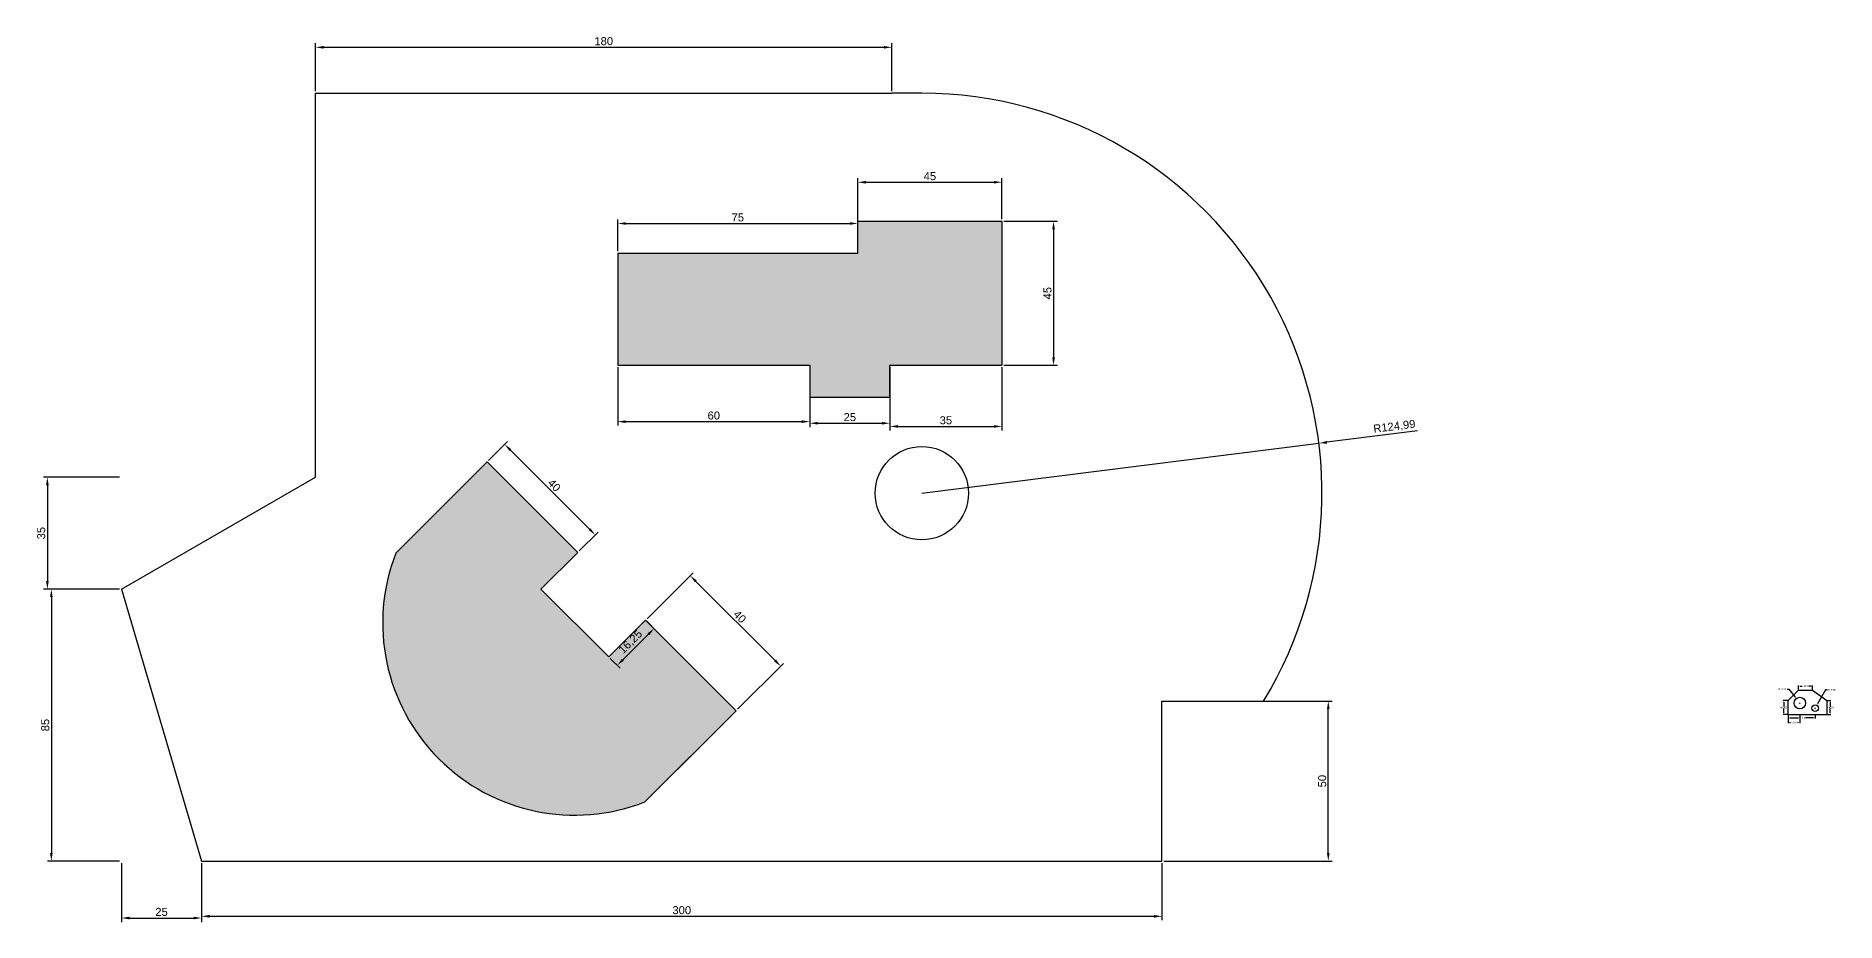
# Model space of a CAD drawing. Header units: millimetres. Extents: x 75 to 1605, y 28 to 751.
# Drawn here: x 221 to 783, y 474 to 751 of the extents above; entities that cross this region are included whole.
import ezdxf

# ---------------------------------------------------------------- set-up
doc = ezdxf.new("R2010")
doc.units = ezdxf.units.MM
doc.layers.get('0').update_dxf_attribs({"true_color": 0xc2ced6})
doc.styles.get("Standard").update_dxf_attribs({"font": 'arial.ttf'})
doc.dimstyles.new('ISO-25', dxfattribs={"dimtxt": 2.5, "dimasz": 2.5, "dimexe": 1.25, "dimexo": 0.625, "dimtad": 1, "dimtxsty": 'Standard', "dimcen": 2.5, "dimadec": 0, "dimazin": 0, "dimtfac": 1, "dimtmove": 0, "dimatfit": 3, "dimfxl": 1, "dimarcsym": 0})
doc.dimstyles.get("Standard").update_dxf_attribs({"dimtxt": 0.18, "dimasz": 0.18, "dimexe": 0.18, "dimexo": 0.0625, "dimgap": 0.09, "dimtad": 0, "dimtih": 1, "dimtoh": 1, "dimdec": 4, "dimzin": 0, "dimdsep": 46, "dimtxsty": 'Standard', "dimcen": 0.09, "dimadec": 0, "dimazin": 0, "dimtfac": 1, "dimtdec": 4, "dimtofl": 0, "dimtmove": 0, "dimatfit": 3, "dimfxl": 1, "dimtolj": 1, "dimtzin": 0, "dimarcsym": 0})

# ---------------------------------------------------------------- blocks, each defined once
blk = doc.blocks.new('*D166')
at = {"color": 0, "lineweight": -2, "transparency": 16777216}
for p, q in [((402.690912557246, 647.5070671729127), (402.690912557246, 629.2373925082252)), ((462.690912557246, 647.5070671729127), (462.690912557246, 629.2373925082252)), ((405.190912557246, 630.4873925082252), (460.190912557246, 630.4873925082252))]:
    blk.add_line(p, q, dxfattribs=at)
at = {"color": 0, "transparency": 16777216}
for points in [[(405.190912557246, 630.9040591748918), (405.190912557246, 630.0707258415586), (402.690912557246, 630.4873925082252)], [(460.190912557246, 630.9040591748918), (460.190912557246, 630.0707258415586), (462.690912557246, 630.4873925082252)]]:
    blk.add_solid(points, dxfattribs=at)
at = {"layer": 'Defpoints', "color": 0, "transparency": 16777216}
for p in [(402.690912557246, 648.1320671729127), (462.690912557246, 648.1320671729127), (462.690912557246, 630.4873925082252)]:
    blk.add_point(p, dxfattribs=at)
at = {"color": 0, "transparency": 16777216, "insert": (432.690912557246, 632.3888249775295), "char_height": 2.5, "attachment_point": 5}
blk.add_mtext('60', dxfattribs=at)
blk = doc.blocks.new('*D167')
at = {"color": 0, "lineweight": -2, "transparency": 16777216}
for p, q in [((462.690912557246, 637.5070671729127), (462.690912557246, 628.7418120584043)), ((487.690912557246, 637.5070671729127), (487.690912557246, 628.7418120584043)), ((465.190912557246, 629.9918120584043), (485.190912557246, 629.9918120584043))]:
    blk.add_line(p, q, dxfattribs=at)
at = {"color": 0, "transparency": 16777216}
for points in [[(465.190912557246, 630.408478725071), (465.190912557246, 629.5751453917377), (462.690912557246, 629.9918120584043)], [(485.190912557246, 630.408478725071), (485.190912557246, 629.5751453917377), (487.690912557246, 629.9918120584043)]]:
    blk.add_solid(points, dxfattribs=at)
at = {"layer": 'Defpoints', "color": 0, "transparency": 16777216}
for p in [(462.690912557246, 638.1320671729127), (487.690912557246, 638.1320671729127), (487.690912557246, 629.9918120584043)]:
    blk.add_point(p, dxfattribs=at)
at = {"color": 0, "transparency": 16777216, "insert": (475.190912557246, 631.8932445277086), "char_height": 2.5, "attachment_point": 5}
blk.add_mtext('25', dxfattribs=at)
blk = doc.blocks.new('*D168')
at = {"color": 0, "lineweight": -2, "transparency": 16777216}
for p, q in [((487.690912557246, 647.5070671729127), (487.690912557246, 627.75065379855)), ((522.6909125572461, 647.5070671729127), (522.6909125572461, 627.75065379855)), ((490.190912557246, 629.00065379855), (520.1909125572461, 629.00065379855))]:
    blk.add_line(p, q, dxfattribs=at)
at = {"color": 0, "transparency": 16777216}
for points in [[(490.190912557246, 629.4173204652167), (490.190912557246, 628.5839871318834), (487.690912557246, 629.00065379855)], [(520.1909125572461, 629.4173204652167), (520.1909125572461, 628.5839871318834), (522.6909125572461, 629.00065379855)]]:
    blk.add_solid(points, dxfattribs=at)
at = {"layer": 'Defpoints', "color": 0, "transparency": 16777216}
for p in [(487.690912557246, 648.1320671729127), (522.6909125572461, 648.1320671729127), (522.6909125572461, 629.00065379855)]:
    blk.add_point(p, dxfattribs=at)
at = {"color": 0, "transparency": 16777216, "insert": (505.1909125572461, 630.9029389281544), "char_height": 2.5, "attachment_point": 5}
blk.add_mtext('35', dxfattribs=at)
blk = doc.blocks.new('*D169')
at = {"color": 0, "lineweight": -2, "transparency": 16777216}
for p, q in [((523.3159125572463, 693.1320671729129), (540.0748610787414, 693.1320671729129)), ((538.8248610787414, 690.6320671729129), (538.8248610787414, 650.6320671729129)), ((523.3159125572463, 648.1320671729129), (540.0748610787414, 648.1320671729129))]:
    blk.add_line(p, q, dxfattribs=at)
at = {"color": 0, "transparency": 16777216}
for points in [[(538.4081944120747, 690.6320671729129), (539.241527745408, 690.6320671729129), (538.8248610787414, 693.1320671729129)], [(538.4081944120747, 650.6320671729129), (539.241527745408, 650.6320671729129), (538.8248610787414, 648.1320671729129)]]:
    blk.add_solid(points, dxfattribs=at)
at = {"layer": 'Defpoints', "color": 0, "transparency": 16777216}
for p in [(522.6909125572463, 693.1320671729129), (522.6909125572463, 648.1320671729129), (538.8248610787414, 648.1320671729129)]:
    blk.add_point(p, dxfattribs=at)
at = {"color": 0, "transparency": 16777216, "insert": (536.9285445712379, 670.6320671729127), "char_height": 2.5, "attachment_point": 5, "rotation": 90}
blk.add_mtext('45', dxfattribs=at)
blk = doc.blocks.new('*D170')
at = {"color": 0, "lineweight": -2, "transparency": 16777216}
for p, q in [((477.690912557246, 693.7570671729127), (477.690912557246, 706.5698767643585)), ((480.190912557246, 705.3198767643585), (520.1909125572461, 705.3198767643585)), ((522.6909125572461, 693.7570671729127), (522.6909125572461, 706.5698767643585))]:
    blk.add_line(p, q, dxfattribs=at)
at = {"color": 0, "transparency": 16777216}
for points in [[(480.190912557246, 705.7365434310251), (480.190912557246, 704.9032100976918), (477.690912557246, 705.3198767643585)], [(520.1909125572461, 705.7365434310251), (520.1909125572461, 704.9032100976918), (522.6909125572461, 705.3198767643585)]]:
    blk.add_solid(points, dxfattribs=at)
at = {"layer": 'Defpoints', "color": 0, "transparency": 16777216}
for p in [(522.6909125572461, 705.3198767643585), (477.690912557246, 693.1320671729127), (522.6909125572461, 693.1320671729127)]:
    blk.add_point(p, dxfattribs=at)
at = {"color": 0, "transparency": 16777216, "insert": (500.1909125572461, 707.2161932718619), "char_height": 2.5, "attachment_point": 5}
blk.add_mtext('45', dxfattribs=at)
blk = doc.blocks.new('*D171')
at = {"color": 0, "lineweight": -2, "transparency": 16777216}
for p, q in [((402.690912557246, 683.7570671729127), (402.690912557246, 693.6848114668896)), ((405.190912557246, 692.4348114668896), (475.190912557246, 692.4348114668896)), ((477.690912557246, 683.7570671729127), (477.690912557246, 693.6848114668896))]:
    blk.add_line(p, q, dxfattribs=at)
at = {"color": 0, "transparency": 16777216}
for points in [[(405.190912557246, 692.8514781335563), (405.190912557246, 692.018144800223), (402.690912557246, 692.4348114668896)], [(475.190912557246, 692.8514781335563), (475.190912557246, 692.018144800223), (477.690912557246, 692.4348114668896)]]:
    blk.add_solid(points, dxfattribs=at)
at = {"layer": 'Defpoints', "color": 0, "transparency": 16777216}
for p in [(477.690912557246, 692.4348114668896), (402.690912557246, 683.1320671729127), (477.690912557246, 683.1320671729127)]:
    blk.add_point(p, dxfattribs=at)
at = {"color": 0, "transparency": 16777216, "insert": (440.190912557246, 694.3311279743931), "char_height": 2.5, "attachment_point": 5}
blk.add_mtext('75', dxfattribs=at)
blk = doc.blocks.new('*D172')
at = {"color": 0, "lineweight": -2, "transparency": 16777216}
for p, q in [((362.3511083649673, 618.3557548416745), (368.2603676367975, 624.2650141135045)), ((393.8929884548098, 596.8646263425259), (369.1442511132807, 621.613363684055)), ((390.6353796124292, 590.0714835942126), (396.5446388842594, 595.9807428660428))]:
    blk.add_line(p, q, dxfattribs=at)
at = {"color": 0, "transparency": 16777216}
for points in [[(369.438878938775, 621.9079915095494), (368.8496232877863, 621.3187358585607), (367.3764841603144, 623.3811306370214)], [(394.1876162803042, 597.1592541680202), (393.5983606293154, 596.5699985170315), (395.6607554077762, 595.0968593895595)]]:
    blk.add_solid(points, dxfattribs=at)
at = {"layer": 'Defpoints', "color": 0, "transparency": 16777216}
for p in [(367.3764841603144, 623.3811306370214), (361.9091666267258, 617.9138131034329), (390.1934378741877, 589.629541855971)]:
    blk.add_point(p, dxfattribs=at)
at = {"color": 0, "transparency": 16777216, "insert": (382.8631355770586, 610.5835108063039), "char_height": 2.5, "attachment_point": 5, "rotation": 315}
blk.add_mtext('40', dxfattribs=at)
blk = doc.blocks.new('*D173')
at = {"color": 0, "lineweight": -2, "transparency": 16777216}
for p, q in [((411.8485830480257, 568.8582801586161), (426.2077528103894, 583.2174499209799)), ((451.8403736284017, 555.8170621500012), (427.0916362868726, 580.5657994915304)), ((440.1328542954876, 540.5740089111542), (454.4920240578513, 554.933178673518))]:
    blk.add_line(p, q, dxfattribs=at)
at = {"color": 0, "transparency": 16777216}
for points in [[(427.386264112367, 580.8604273170247), (426.7970084613782, 580.2711716660359), (425.3238693339062, 582.3335664444967)], [(452.1350014538961, 556.1116899754954), (451.5457458029073, 555.5224343245068), (453.6081405813681, 554.0492951970348)]]:
    blk.add_solid(points, dxfattribs=at)
at = {"layer": 'Defpoints', "color": 0, "transparency": 16777216}
for p in [(425.3238693339062, 582.3335664444967), (411.4066413097841, 568.4163384203746), (439.690912557246, 540.1320671729127)]:
    blk.add_point(p, dxfattribs=at)
at = {"color": 0, "transparency": 16777216, "insert": (440.8105207506505, 569.5359466137792), "char_height": 2.5, "attachment_point": 5, "rotation": 315}
blk.add_mtext('40', dxfattribs=at)
blk = doc.blocks.new('*D174')
at = {"color": 0, "lineweight": -2, "transparency": 16777216}
for p, q in [((411.8485830480257, 567.9743966821329), (414.9128007768763, 564.9101789532823)), ((412.2611503474268, 564.0262954767991), (404.3061990590782, 556.0713441884504)), ((400.3580978537443, 556.4839114878516), (403.422315582595, 553.4196937590009))]:
    blk.add_line(p, q, dxfattribs=at)
at = {"color": 0, "transparency": 16777216}
for points in [[(411.9665225219325, 564.3209233022935), (412.5557781729212, 563.7316676513046), (414.0289173003932, 565.7940624297655)], [(404.0115712335837, 556.3659720139449), (404.6008268845725, 555.776716362956), (402.5384321061118, 554.303577235484)]]:
    blk.add_solid(points, dxfattribs=at)
at = {"layer": 'Defpoints', "color": 0, "transparency": 16777216}
for p in [(411.406641309784, 568.4163384203746), (399.9161561155027, 556.9258532260932), (402.5384321061118, 554.303577235484)]:
    blk.add_point(p, dxfattribs=at)
at = {"color": 0, "transparency": 16777216, "insert": (406.7793846119664, 561.5531099239109), "char_height": 2.5, "attachment_point": 5, "rotation": 45}
blk.add_mtext('16,25', dxfattribs=at)
blk = doc.blocks.new('*D175')
at = {"color": 0, "lineweight": -2, "transparency": 16777216}
for p, q in [((652.5281199781898, 627.5981292501986), (624.1851851814748, 624.0348686011907)), ((497.690912557246, 608.1320671729127), (621.7047107790859, 623.7230245069818))]:
    blk.add_line(p, q, dxfattribs=at)
at = {"color": 0, "transparency": 16777216}
blk.add_solid([(624.1332111657734, 624.4482810015888), (624.2371591971763, 623.6214562007925), (621.7047107790859, 623.7230245069818)], dxfattribs=at)
at = {"layer": 'Defpoints', "color": 0, "transparency": 16777216}
for p in [(621.7047107790859, 623.7230245069818), (497.690912557246, 608.1320671729127)]:
    blk.add_point(p, dxfattribs=at)
at = {"color": 0, "transparency": 16777216, "insert": (645.3043979540763, 628.834099904732), "char_height": 2.5, "attachment_point": 5, "rotation": 7.165604946331893}
blk.add_mtext('R124,99', dxfattribs=at)
blk = doc.blocks.new('*D176')
at = {"color": 0, "lineweight": -2, "transparency": 16777216}
for p, q in [((272.690912557246, 492.5070671729127), (272.690912557246, 474.6198532370699)), ((572.6909125572461, 492.5070671729127), (572.6909125572461, 474.6198532370699)), ((275.190912557246, 475.8698532370699), (570.1909125572461, 475.8698532370699))]:
    blk.add_line(p, q, dxfattribs=at)
at = {"color": 0, "transparency": 16777216}
for points in [[(275.190912557246, 476.2865199037366), (275.190912557246, 475.4531865704033), (272.690912557246, 475.8698532370699)], [(570.1909125572461, 476.2865199037366), (570.1909125572461, 475.4531865704033), (572.6909125572461, 475.8698532370699)]]:
    blk.add_solid(points, dxfattribs=at)
at = {"layer": 'Defpoints', "color": 0, "transparency": 16777216}
for p in [(272.690912557246, 493.1320671729127), (572.6909125572461, 493.1320671729127), (572.6909125572461, 475.8698532370699)]:
    blk.add_point(p, dxfattribs=at)
at = {"color": 0, "transparency": 16777216, "insert": (422.6909125572461, 477.7721383666743), "char_height": 2.5, "attachment_point": 5}
blk.add_mtext('300', dxfattribs=at)
blk = doc.blocks.new('*D177')
at = {"color": 0, "lineweight": -2, "transparency": 16777216}
for p, q in [((308.3126908221568, 733.7570671729127), (308.3126908221568, 748.7457647635492)), ((488.3126908221568, 733.7570671729127), (488.3126908221568, 748.7457647635492)), ((310.8126908221568, 747.4957647635492), (485.8126908221568, 747.4957647635492))]:
    blk.add_line(p, q, dxfattribs=at)
at = {"color": 0, "transparency": 16777216}
for points in [[(310.8126908221568, 747.9124314302159), (310.8126908221568, 747.0790980968826), (308.3126908221568, 747.4957647635492)], [(485.8126908221568, 747.9124314302159), (485.8126908221568, 747.0790980968826), (488.3126908221568, 747.4957647635492)]]:
    blk.add_solid(points, dxfattribs=at)
at = {"layer": 'Defpoints', "color": 0, "transparency": 16777216}
for p in [(488.3126908221568, 747.4957647635492), (308.3126908221568, 733.1320671729127), (488.3126908221568, 733.1320671729127)]:
    blk.add_point(p, dxfattribs=at)
at = {"color": 0, "transparency": 16777216, "insert": (398.3126908221568, 749.3971972328535), "char_height": 2.5, "attachment_point": 5}
blk.add_mtext('180', dxfattribs=at)
blk = doc.blocks.new('*D178')
at = {"color": 0, "lineweight": -2, "transparency": 16777216}
for p, q in [((247.690912557246, 492.5070671729127), (247.690912557246, 474.0872840890152)), ((272.690912557246, 492.5070671729127), (272.690912557246, 474.0872840890152)), ((250.190912557246, 475.3372840890152), (270.190912557246, 475.3372840890152))]:
    blk.add_line(p, q, dxfattribs=at)
at = {"color": 0, "transparency": 16777216}
for points in [[(250.190912557246, 475.7539507556818), (250.190912557246, 474.9206174223485), (247.690912557246, 475.3372840890152)], [(270.190912557246, 475.7539507556818), (270.190912557246, 474.9206174223485), (272.690912557246, 475.3372840890152)]]:
    blk.add_solid(points, dxfattribs=at)
at = {"layer": 'Defpoints', "color": 0, "transparency": 16777216}
for p in [(247.690912557246, 493.1320671729127), (272.690912557246, 493.1320671729127), (272.690912557246, 475.3372840890152)]:
    blk.add_point(p, dxfattribs=at)
at = {"color": 0, "transparency": 16777216, "insert": (260.190912557246, 477.2387165583194), "char_height": 2.5, "attachment_point": 5}
blk.add_mtext('25', dxfattribs=at)
blk = doc.blocks.new('*D179')
at = {"color": 0, "lineweight": -2, "transparency": 16777216}
for p, q in [((247.0659125572461, 578.1320671729129), (224.5175788286192, 578.1320671729129)), ((225.7675788286193, 575.6320671729129), (225.7675788286193, 495.6320671729129)), ((247.0659125572461, 493.1320671729129), (224.5175788286193, 493.1320671729129))]:
    blk.add_line(p, q, dxfattribs=at)
at = {"color": 0, "transparency": 16777216}
for points in [[(225.3509121619526, 575.6320671729129), (226.1842454952859, 575.6320671729129), (225.7675788286192, 578.1320671729129)], [(225.3509121619526, 495.6320671729129), (226.1842454952859, 495.6320671729129), (225.7675788286193, 493.1320671729129)]]:
    blk.add_solid(points, dxfattribs=at)
at = {"layer": 'Defpoints', "color": 0, "transparency": 16777216}
for p in [(247.6909125572461, 578.1320671729129), (225.7675788286193, 493.1320671729129), (247.6909125572461, 493.1320671729129)]:
    blk.add_point(p, dxfattribs=at)
at = {"color": 0, "transparency": 16777216, "insert": (223.8661463593151, 535.6320671729128), "char_height": 2.5, "attachment_point": 5, "rotation": 90}
blk.add_mtext('85', dxfattribs=at)
blk = doc.blocks.new('*D180')
at = {"color": 0, "lineweight": -2, "transparency": 16777216}
for p, q in [((247.0659125572461, 613.1320671729129), (223.2675788286193, 613.1320671729129)), ((224.5175788286193, 610.6320671729129), (224.5175788286193, 580.6320671729129)), ((247.0659125572461, 578.1320671729129), (223.2675788286193, 578.1320671729129))]:
    blk.add_line(p, q, dxfattribs=at)
at = {"color": 0, "transparency": 16777216}
for points in [[(224.1009121619526, 610.6320671729129), (224.9342454952859, 610.6320671729129), (224.5175788286193, 613.1320671729129)], [(224.1009121619526, 580.6320671729129), (224.9342454952859, 580.6320671729129), (224.5175788286193, 578.1320671729129)]]:
    blk.add_solid(points, dxfattribs=at)
at = {"layer": 'Defpoints', "color": 0, "transparency": 16777216}
for p in [(247.6909125572461, 613.1320671729129), (224.5175788286193, 578.1320671729129), (247.6909125572461, 578.1320671729129)]:
    blk.add_point(p, dxfattribs=at)
at = {"color": 0, "transparency": 16777216, "insert": (222.615293699015, 595.6320671729128), "char_height": 2.5, "attachment_point": 5, "rotation": 90}
blk.add_mtext('35', dxfattribs=at)
blk = doc.blocks.new('*D181')
at = {"color": 0, "lineweight": -2, "transparency": 16777216}
for p, q in [((573.3159125572463, 543.1320671729129), (625.8886248477768, 543.1320671729129)), ((624.6386248477768, 495.6320671729129), (624.6386248477768, 540.6320671729129)), ((573.3159125572463, 493.1320671729129), (625.8886248477768, 493.1320671729129))]:
    blk.add_line(p, q, dxfattribs=at)
at = {"color": 0, "transparency": 16777216}
for points in [[(624.2219581811102, 540.6320671729129), (625.0552915144434, 540.6320671729129), (624.6386248477768, 543.1320671729129)], [(624.2219581811102, 495.6320671729129), (625.0552915144434, 495.6320671729129), (624.6386248477768, 493.1320671729129)]]:
    blk.add_solid(points, dxfattribs=at)
at = {"layer": 'Defpoints', "color": 0, "transparency": 16777216}
for p in [(572.6909125572463, 543.1320671729129), (624.6386248477768, 543.1320671729129), (572.6909125572463, 493.1320671729129)]:
    blk.add_point(p, dxfattribs=at)
at = {"color": 0, "transparency": 16777216, "insert": (622.7371923784725, 518.1320671729127), "char_height": 2.5, "attachment_point": 5, "rotation": 90}
blk.add_mtext('50', dxfattribs=at)
blk = doc.blocks.new('*D229')
at = {"color": 0, "lineweight": -2, "transparency": 16777216}
for p, q in [((768.2699017004802, 543.3357780973463), (766.7343129585562, 543.3357780973462)), ((766.9143129585561, 542.8357780973462), (766.9143129585561, 541.481064591207)), ((766.9143129585561, 539.4357780973461), (766.9143129585561, 540.7904916034853)), ((768.2699017004802, 538.9357780973462), (766.7343129585562, 538.9357780973461))]:
    blk.add_line(p, q, dxfattribs=at)
at = {"color": 0, "transparency": 16777216}
for points in [[(766.8309796252228, 542.8357780973462), (766.9976462918895, 542.8357780973462), (766.9143129585561, 543.3357780973462)], [(766.8309796252228, 539.4357780973461), (766.9976462918895, 539.4357780973461), (766.9143129585561, 538.9357780973461)]]:
    blk.add_solid(points, dxfattribs=at)
at = {"layer": 'Defpoints', "color": 0, "transparency": 16777216}
for p in [(768.3324017004802, 543.3357780973463), (766.9143129585561, 538.9357780973461), (768.3324017004802, 538.9357780973462)]:
    blk.add_point(p, dxfattribs=at)
at = {"color": 0, "transparency": 16777216, "insert": (766.9143129585561, 541.1357780973459), "char_height": 0.5, "attachment_point": 5}
blk.add_mtext('\\A1;4.4000', dxfattribs=at)
blk = doc.blocks.new('*D230')
at = {"color": 0, "lineweight": -2, "transparency": 16777216}
for p, q in [((771.5324017004796, 546.5982780973461), (771.5324017004796, 548.0067280597449)), ((772.0324017004796, 547.8267280597449), (772.5953348519121, 547.8267280597449)), ((775.4324017004797, 547.8267280597449), (774.8694685490472, 547.8267280597449)), ((775.9324017004797, 546.5982780973461), (775.9324017004797, 548.0067280597449))]:
    blk.add_line(p, q, dxfattribs=at)
at = {"color": 0, "transparency": 16777216}
for points in [[(772.0324017004796, 547.9100613930783), (772.0324017004796, 547.7433947264116), (771.5324017004796, 547.8267280597449)], [(775.4324017004797, 547.9100613930783), (775.4324017004797, 547.7433947264116), (775.9324017004797, 547.8267280597449)]]:
    blk.add_solid(points, dxfattribs=at)
at = {"layer": 'Defpoints', "color": 0, "transparency": 16777216}
for p in [(771.5324017004796, 546.5357780973461), (775.9324017004797, 547.8267280597449), (775.9324017004797, 546.5357780973461)]:
    blk.add_point(p, dxfattribs=at)
at = {"color": 0, "transparency": 16777216, "insert": (773.7324017004796, 547.8267280597449), "char_height": 0.5, "attachment_point": 5}
blk.add_mtext('\\A1;4.4000', dxfattribs=at)
blk = doc.blocks.new('*D231')
at = {"color": 0, "lineweight": -2, "transparency": 16777216}
for p, q in [((768.3324017004797, 538.873278097346), (768.3324017004797, 536.2314930285335)), ((768.8324017004797, 536.4114930285334), (769.0055667755138, 536.4114930285334)), ((771.4324017004797, 536.4114930285334), (771.2592366254456, 536.4114930285334)), ((771.9324017004797, 538.873278097346), (771.9324017004797, 536.2314930285335))]:
    blk.add_line(p, q, dxfattribs=at)
at = {"color": 0, "transparency": 16777216}
for points in [[(768.8324017004797, 536.4948263618668), (768.8324017004797, 536.3281596952), (768.3324017004797, 536.4114930285334)], [(771.4324017004797, 536.4948263618668), (771.4324017004797, 536.3281596952), (771.9324017004797, 536.4114930285334)]]:
    blk.add_solid(points, dxfattribs=at)
at = {"layer": 'Defpoints', "color": 0, "transparency": 16777216}
for p in [(768.3324017004797, 538.935778097346), (771.9324017004797, 538.935778097346), (771.9324017004797, 536.4114930285334)]:
    blk.add_point(p, dxfattribs=at)
at = {"color": 0, "transparency": 16777216, "insert": (770.1324017004797, 536.4114930285334), "char_height": 0.5, "attachment_point": 5}
blk.add_mtext('\\A1;3.6000', dxfattribs=at)
blk = doc.blocks.new('*D232')
at = {"color": 0, "lineweight": -2, "transparency": 16777216}
for p, q in [((768.3324017004797, 538.873278097346), (768.3324017004797, 537.6860659665564)), ((768.8324017004797, 537.8660659665563), (771.4050551793338, 537.8660659665563)), ((776.2324017004798, 537.8660659665563), (773.6597482216258, 537.8660659665563)), ((776.7324017004798, 538.873278097346), (776.7324017004798, 537.6860659665564))]:
    blk.add_line(p, q, dxfattribs=at)
at = {"color": 0, "transparency": 16777216}
for points in [[(768.8324017004797, 537.9493992998897), (768.8324017004797, 537.782732633223), (768.3324017004797, 537.8660659665563)], [(776.2324017004798, 537.9493992998897), (776.2324017004798, 537.782732633223), (776.7324017004798, 537.8660659665563)]]:
    blk.add_solid(points, dxfattribs=at)
at = {"layer": 'Defpoints', "color": 0, "transparency": 16777216}
for p in [(768.3324017004797, 538.935778097346), (776.7324017004798, 538.935778097346), (776.7324017004798, 537.8660659665563)]:
    blk.add_point(p, dxfattribs=at)
at = {"color": 0, "transparency": 16777216, "insert": (772.5324017004798, 537.8660659665563), "char_height": 0.5, "attachment_point": 5}
blk.add_mtext('\\A1;8.4000', dxfattribs=at)
blk = doc.blocks.new('*D233')
at = {"color": 0, "lineweight": -2, "transparency": 16777216}
for p, q in [((780.3949017004802, 543.3357780973463), (781.6187673820087, 543.3357780973463)), ((781.4387673820088, 542.8357780973463), (781.4387673820088, 541.4810645912071)), ((781.4387673820088, 539.4357780973462), (781.4387673820088, 540.7904916034854)), ((780.3949017004802, 538.9357780973462), (781.6187673820087, 538.9357780973462))]:
    blk.add_line(p, q, dxfattribs=at)
at = {"color": 0, "transparency": 16777216}
for points in [[(781.3554340486754, 542.8357780973463), (781.5221007153422, 542.8357780973463), (781.4387673820088, 543.3357780973463)], [(781.3554340486754, 539.4357780973462), (781.5221007153422, 539.4357780973462), (781.4387673820088, 538.9357780973462)]]:
    blk.add_solid(points, dxfattribs=at)
at = {"layer": 'Defpoints', "color": 0, "transparency": 16777216}
for p in [(780.3324017004802, 543.3357780973463), (780.3324017004802, 538.9357780973462), (781.4387673820088, 538.9357780973462)]:
    blk.add_point(p, dxfattribs=at)
at = {"color": 0, "transparency": 16777216, "insert": (781.4387673820087, 541.1357780973459), "char_height": 0.5, "attachment_point": 5}
blk.add_mtext('\\A1;4.4000', dxfattribs=at)
blk = doc.blocks.new('*D234')
at = {"color": 0, "lineweight": -2, "transparency": 16777216}
for p, q in [((767.9648539151973, 546.9097150135622), (768.4648539151974, 546.9097150135622)), ((768.4648539151974, 546.9097150135622), (770.5035573014776, 544.3381109421447)), ((771.8424017004795, 542.5357780973457), (772.0224017004796, 542.5357780973457)), ((771.9324017004797, 542.4457780973457), (771.9324017004797, 542.6257780973457))]:
    blk.add_line(p, q, dxfattribs=at)
at = {"color": 0, "transparency": 16777216}
blk.add_solid([(770.5688592161442, 544.3898806667463), (770.438255386811, 544.2863412175432), (770.8141756490868, 543.9462994541449)], dxfattribs=at)
at = {"layer": 'Defpoints', "color": 0, "transparency": 16777216}
for p in [(770.8141756490868, 543.9462994541449), (773.0506277518725, 541.1252567405469)]:
    blk.add_point(p, dxfattribs=at)
at = {"color": 0, "transparency": 16777216, "insert": (766.5658498224278, 546.909715013562), "char_height": 0.5, "attachment_point": 5}
blk.add_mtext('\\A1;∅3.6000', dxfattribs=at)
blk = doc.blocks.new('*D235')
at = {"color": 0, "lineweight": -2, "transparency": 16777216}
for p, q in [((779.9515146366452, 546.6251248051195), (777.4957005083094, 542.2848054988341)), ((780.4515146366455, 546.6251248051195), (779.9515146366452, 546.6251248051195)), ((776.6424017004798, 540.9357780973457), (776.82240170048, 540.9357780973457)), ((776.73240170048, 540.8457780973458), (776.73240170048, 541.0257780973459))]:
    blk.add_line(p, q, dxfattribs=at)
at = {"color": 0, "transparency": 16777216}
blk.add_solid([(777.4231721533906, 542.3258430691475), (777.5682288632281, 542.2437679285207), (777.2494750864289, 541.8496353693217)], dxfattribs=at)
at = {"layer": 'Defpoints', "color": 0, "transparency": 16777216}
for p in [(776.2153283145308, 540.0219208253698), (777.2494750864289, 541.8496353693217)]:
    blk.add_point(p, dxfattribs=at)
at = {"color": 0, "transparency": 16777216, "insert": (781.8505187294148, 546.6251248051196), "char_height": 0.5, "attachment_point": 5}
blk.add_mtext('\\A1;∅2.1000', dxfattribs=at)

msp = doc.modelspace()

# ---------------------------------------------------------------- hatches: boundary and pattern name
at = {"transparency": 33554511}
h = msp.add_hatch(color=256, dxfattribs=at)
h.set_gradient(color1=(0, 191, 255), one_color=1, tint=1, name='SPHERICAL')
edge = h.paths.add_edge_path()
edge.add_line((411.406641309784, 511.8477959254508), (411.1991104315434, 511.6402650472102))
edge.add_arc((389.2637378972618, 567.4868355039739), 60, 158.5567972525348, 291.44386863877, ccw=False)
edge.add_line((333.4169125114637, 589.421558988171), (333.6248953792638, 589.6295418559711))
edge.add_line((333.6248953792638, 589.6295418559711), (361.9091666267258, 617.913813103433))
edge.add_line((361.9091666267258, 617.9138131034329), (390.1934378741877, 589.629541855971))
edge.add_line((390.1934378741877, 589.629541855971), (378.7029526799063, 578.1390566616896))
edge.add_line((378.7029526799063, 578.1390566616897), (399.9161561155027, 556.9258532260933))
edge.add_line((399.9161561155027, 556.9258532260932), (411.4066413097841, 568.4163384203746))
edge.add_line((411.4066413097841, 568.4163384203746), (439.690912557246, 540.1320671729127))
edge.add_line((439.690912557246, 540.1320671729127), (411.406641309784, 511.8477959254508))
h.paths.add_polyline_path([(487.690912557246, 648.1320671729127), (522.6909125572461, 648.1320671729127), (522.6909125572461, 693.1320671729127), (477.690912557246, 693.1320671729127), (477.690912557246, 683.1320671729127), (402.690912557246, 683.1320671729127), (402.690912557246, 648.1320671729127), (462.690912557246, 648.1320671729127), (462.690912557246, 638.1320671729127), (487.690912557246, 638.1320671729127)])
edge = h.paths.add_edge_path(flags=17)
edge.add_line((439.690912557246, 540.1320671729127), (421.3197394863721, 521.7608941020388))

# ---------------------------------------------------------------- linework, layer by layer
at = {"color": 242, "true_color": 0xcd2027}
for p, q in [((308.3126908221568, 613.1320671729127), (308.3126908221568, 733.1320671729127)), ((308.3126908221568, 733.1320671729127), (488.3126908221568, 733.1320671729127)), ((497.690912557246, 733.1220671729127), (488.3126908221568, 733.1320671729127)), ((247.690912557246, 578.1320671729127), (308.3126908221568, 613.1320671729127)), ((247.690912557246, 578.1320671729127), (272.690912557246, 493.1320671729127)), ((572.6909125572461, 493.1320671729127), (572.6909125572461, 543.1320671729127)), ((572.6909125572461, 543.1320671729127), (604.4499875813394, 543.1320671729127)), ((272.690912557246, 493.1320671729127), (572.6909125572461, 493.1320671729127))]:
    msp.add_line(p, q, dxfattribs=at)
at = {"color": 152, "true_color": 0x2776bb}
for p, q in [((477.690912557246, 683.1320671729127), (477.690912557246, 693.1320671729127)), ((477.690912557246, 693.1320671729127), (522.6909125572461, 693.1320671729127)), ((522.6909125572461, 693.1320671729127), (522.6909125572461, 648.1320671729127)), ((402.690912557246, 683.1320671729127), (477.690912557246, 683.1320671729127)), ((402.690912557246, 683.1320671729127), (402.690912557246, 648.1320671729127)), ((402.690912557246, 648.1320671729127), (462.690912557246, 648.1320671729127)), ((462.690912557246, 648.1320671729127), (462.690912557246, 638.1320671729127)), ((487.690912557246, 638.1320671729127), (487.690912557246, 648.1320671729127)), ((487.690912557246, 648.1320671729127), (522.6909125572461, 648.1320671729127)), ((462.690912557246, 638.1320671729127), (487.690912557246, 638.1320671729127)), ((361.9091666267258, 617.9138131034329), (333.6248953792638, 589.6295418559711)), ((390.1934378741877, 589.629541855971), (361.9091666267258, 617.9138131034329)), ((333.6248953792638, 589.6295418559711), (333.4169125114637, 589.421558988171)), ((378.7029526799063, 578.1390566616897), (390.1934378741877, 589.629541855971)), ((399.9161561155027, 556.9258532260932), (378.7029526799063, 578.1390566616897)), ((411.4066413097841, 568.4163384203746), (399.9161561155027, 556.9258532260932)), ((439.690912557246, 540.1320671729127), (411.4066413097841, 568.4163384203746)), ((411.406641309784, 511.8477959254508), (439.690912557246, 540.1320671729127)), ((439.690912557246, 540.1320671729127), (421.3197394863721, 521.7608941020388)), ((411.406641309784, 511.8477959254508), (411.1991104315434, 511.6402650472102))]:
    msp.add_line(p, q, dxfattribs=at)
for p, q in [((771.5324017004796, 546.5357780973461), (768.3324017004797, 543.3357780973461)), ((771.5324017004796, 546.5357780973461), (775.9324017004797, 546.5357780973461)), ((775.9324017004797, 546.5357780973461), (780.3324017004797, 543.3357780973461)), ((768.3324017004797, 538.935778097346), (768.3324017004797, 543.3357780973461)), ((780.3324017004797, 543.3357780973461), (780.3324017004797, 538.935778097346)), ((768.3324017004797, 538.935778097346), (780.3324017004797, 538.935778097346)), ((768.3324017004797, 538.935778097346), (771.9324017004797, 538.935778097346))]:
    msp.add_line(p, q)
for centre, radius in [((497.690912557246, 608.1320671729127), 14.5872610703203), ((771.9324017004797, 542.5357780973459), 1.8), ((776.7324017004798, 540.935778097346), 1.05)]:
    msp.add_circle(centre, radius)
at = {"color": 242, "true_color": 0xcd2027}
msp.add_arc((497.690912557246, 608.1320671729127), 124.99, 328.664957792241, 90, dxfattribs=at)
at = {"color": 152, "true_color": 0x2776bb}
msp.add_arc((389.2637378972618, 567.4868355039739), 60, 158.5567972525342, 291.4438686387706, dxfattribs=at)

# ---------------------------------------------------------------- dimensions: what is measured, and where the dimension line sits
for base, p1, p2, picture, middle in [((488.3126908221568, 747.4957647635492), (308.3126908221568, 733.1320671729127), (488.3126908221568, 733.1320671729127), '*D177', (398.3126908221568, 749.3971972328535)), ((522.6909125572461, 705.3198767643585), (477.690912557246, 693.1320671729127), (522.6909125572461, 693.1320671729127), '*D170', (500.1909125572461, 707.2161932718619)), ((477.690912557246, 692.4348114668896), (402.690912557246, 683.1320671729127), (477.690912557246, 683.1320671729127), '*D171', (440.190912557246, 694.3311279743931)), ((462.690912557246, 630.4873925082252), (402.690912557246, 648.1320671729127), (462.690912557246, 648.1320671729127), '*D166', (432.690912557246, 632.3888249775295)), ((522.6909125572461, 629.00065379855), (487.690912557246, 648.1320671729127), (522.6909125572461, 648.1320671729127), '*D168', (505.1909125572461, 630.9029389281544)), ((487.690912557246, 629.9918120584043), (462.690912557246, 638.1320671729127), (487.690912557246, 638.1320671729127), '*D167', (475.190912557246, 631.8932445277086)), ((272.690912557246, 475.3372840890152), (247.690912557246, 493.1320671729127), (272.690912557246, 493.1320671729127), '*D178', (260.190912557246, 477.2387165583194)), ((572.6909125572461, 475.8698532370699), (272.690912557246, 493.1320671729127), (572.6909125572461, 493.1320671729127), '*D176', (422.6909125572461, 477.7721383666743))]:
    dim = msp.add_linear_dim(base=base, p1=p1, p2=p2, dimstyle='ISO-25')
    dim.commit()
    dim.dimension.update_dxf_attribs({"geometry": picture, "text_midpoint": middle})
for base, p1, p2, picture, middle in [((538.8248610787414, 648.1320671729129), (522.6909125572461, 693.1320671729127), (522.6909125572461, 648.1320671729127), '*D169', (536.9285445712379, 670.6320671729127)), ((224.5175788286193, 578.1320671729129), (247.690912557246, 613.1320671729127), (247.690912557246, 578.1320671729127), '*D180', (222.615293699015, 595.6320671729128)), ((225.7675788286193, 493.1320671729129), (247.690912557246, 578.1320671729127), (247.690912557246, 493.1320671729127), '*D179', (223.8661463593151, 535.6320671729128)), ((624.6386248477768, 543.1320671729129), (572.6909125572461, 493.1320671729127), (572.6909125572461, 543.1320671729127), '*D181', (622.7371923784725, 518.1320671729127))]:
    dim = msp.add_linear_dim(base=base, p1=p1, p2=p2, angle=90, dimstyle='ISO-25')
    dim.commit()
    dim.dimension.update_dxf_attribs({"geometry": picture, "text_midpoint": middle})
dim = msp.add_radius_dim(center=(497.690912557246, 608.1320671729127), mpoint=(621.7047107790859, 623.7230245069818), dimstyle='ISO-25')
dim.commit()
dim.dimension.update_dxf_attribs({"geometry": '*D175', "text_midpoint": (645.5697632388824, 626.7233278604072), "dimtype": 164})
for p1, p2, distance, picture, middle in [((390.1934378741877, 589.629541855971), (361.9091666267258, 617.9138131034329), -7.731954605801237, '*D172', (382.8631355770586, 610.5835108063039)), ((439.690912557246, 540.1320671729127), (411.4066413097841, 568.4163384203746), -19.681932622352377, '*D173', (440.8105207506505, 569.5359466137792)), ((411.4066413097841, 568.4163384203746), (399.9161561155027, 556.9258532260932), 3.7084582702048072, '*D174', (406.7793846119664, 561.5531099239109))]:
    dim = msp.add_aligned_dim(p1=p1, p2=p2, distance=distance, dimstyle='ISO-25')
    dim.commit()
    dim.dimension.update_dxf_attribs({"geometry": picture, "text_midpoint": middle})
for p1, p2, picture, middle in [((773.0506277518725, 541.1252567405469), (770.8141756490868, 543.9462994541449), '*D234', (766.5658498224278, 546.909715013562)), ((776.2153283145308, 540.0219208253698), (777.2494750864289, 541.8496353693217), '*D235', (781.8505187294148, 546.6251248051196))]:
    dim = msp.add_diameter_dim_2p(p1=p1, p2=p2, dimstyle='Standard', override={"dimtxt": 0.5, "dimasz": 0.5})
    dim.commit()
    dim.dimension.update_dxf_attribs({"geometry": picture, "text_midpoint": middle, "dimtype": 163})
for base, p1, p2, picture, middle in [((775.9324017004797, 547.8267280597449), (771.5324017004796, 546.5357780973461), (775.9324017004797, 546.5357780973461), '*D230', (773.7324017004796, 547.8267280597449)), ((771.9324017004797, 536.4114930285334), (768.3324017004797, 538.935778097346), (771.9324017004797, 538.935778097346), '*D231', (770.1324017004797, 536.4114930285334)), ((776.7324017004798, 537.8660659665563), (768.3324017004797, 538.935778097346), (776.7324017004798, 538.935778097346), '*D232', (772.5324017004798, 537.8660659665563))]:
    dim = msp.add_linear_dim(base=base, p1=p1, p2=p2, dimstyle='Standard', override={"dimtxt": 0.5, "dimasz": 0.5})
    dim.commit()
    dim.dimension.update_dxf_attribs({"geometry": picture, "text_midpoint": middle})
for base, p1, p2, picture, middle in [((766.9143129585561, 538.9357780973461), (768.3324017004797, 543.3357780973461), (768.3324017004797, 538.935778097346), '*D229', (766.9143129585561, 541.1357780973459)), ((781.4387673820088, 538.9357780973462), (780.3324017004797, 543.3357780973461), (780.3324017004797, 538.935778097346), '*D233', (781.4387673820087, 541.1357780973459))]:
    dim = msp.add_linear_dim(base=base, p1=p1, p2=p2, angle=90, dimstyle='Standard', override={"dimtxt": 0.5, "dimasz": 0.5})
    dim.commit()
    dim.dimension.update_dxf_attribs({"geometry": picture, "text_midpoint": middle})

doc.saveas('drawing.dxf')
